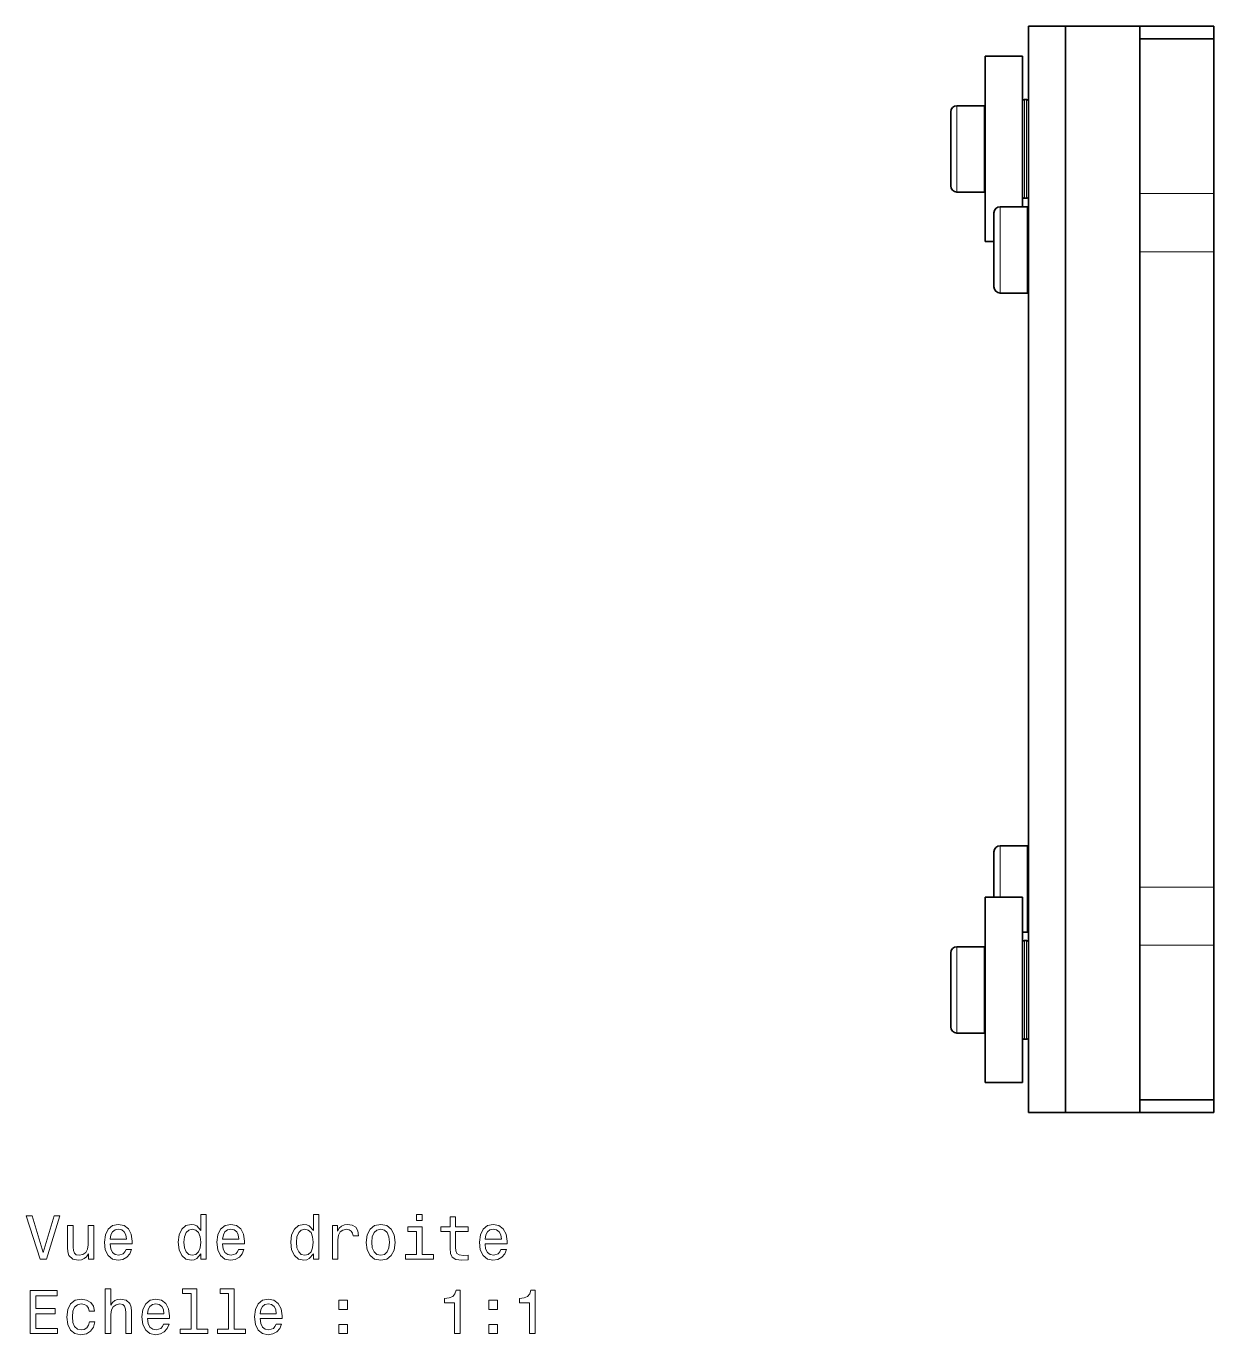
# Model space of a CAD drawing. Extents: x 305 to 976, y 16 to 672.
# Drawn here: x 304.9 to 401.1, y 358.5 to 464.5 of the extents above; entities that cross this region are included whole.
import ezdxf

# ---------------------------------------------------------------- set-up
doc = ezdxf.new("R2010")
doc.units = 0

msp = doc.modelspace()

# ---------------------------------------------------------------- linework, layer by layer
at = {"color": 7, "lineweight": 35}
for p, q in [((386.08, 464.5), (386.08, 420.5)), ((389.08, 464.5), (389.08, 420.5)), ((389.08, 464.5), (389.08, 420.5)), ((395.08, 464.5), (395.08, 420.5)), ((395.08, 446.23), (395.08, 420.5)), ((401.08, 446.23), (401.08, 420.5)), ((386.08, 442.98), (386.08, 397.2)), ((386.08, 420.5), (386.08, 376.5)), ((389.08, 420.5), (389.08, 376.5)), ((389.08, 420.5), (389.08, 376.5)), ((395.08, 420.5), (395.08, 394.77)), ((395.08, 420.5), (395.08, 376.5)), ((401.08, 420.5), (401.08, 394.77))]:
    msp.add_line(p, q, dxfattribs=at)
at = {"color": 7, "lineweight": 35, "ltscale": 0.075}
for p, q in [((389.08, 464.5), (386.08, 464.5)), ((385.58, 462.06), (382.58, 462.06)), ((385.58, 393.94), (382.58, 393.94)), ((385.58, 378.94), (382.58, 378.94)), ((389.08, 376.5), (386.08, 376.5))]:
    msp.add_line(p, q, dxfattribs=at)
at = {"color": 7, "lineweight": 35, "ltscale": 0.15}
for p, q in [((395.08, 464.5), (389.08, 464.5)), ((401.08, 464.5), (395.08, 464.5)), ((395.08, 463.47), (401.08, 463.47)), ((395.08, 377.53), (401.08, 377.53)), ((395.08, 376.5), (389.08, 376.5)), ((401.08, 376.5), (395.08, 376.5))]:
    msp.add_line(p, q, dxfattribs=at)
at = {"color": 7, "lineweight": 35, "ltscale": 0.025702}
for p, q in [((395.08, 464.5), (395.08, 463.47)), ((401.08, 464.5), (401.08, 463.47))]:
    msp.add_line(p, q, dxfattribs=at)
at = {"color": 7, "lineweight": 35, "ltscale": 0.313062}
for p, q in [((395.08, 463.47), (395.08, 450.95)), ((401.08, 450.95), (401.08, 463.47)), ((395.08, 390.05), (395.08, 377.53)), ((401.08, 377.53), (401.08, 390.05))]:
    msp.add_line(p, q, dxfattribs=at)
at = {"color": 7, "lineweight": 35, "ltscale": 0.1875}
for p, q in [((382.58, 462.06), (382.58, 454.56)), ((385.58, 462.06), (385.58, 454.56)), ((382.58, 454.56), (382.58, 447.06)), ((382.58, 393.94), (382.58, 386.44)), ((385.58, 393.94), (385.58, 386.44)), ((382.58, 386.44), (382.58, 378.94)), ((385.58, 386.44), (385.58, 378.94))]:
    msp.add_line(p, q, dxfattribs=at)
at = {"color": 7, "lineweight": 35, "ltscale": 0.125}
for p, q in [((386.08, 454.56), (386.08, 459.56)), ((386.08, 386.44), (386.08, 391.44)), ((386.08, 381.44), (386.08, 386.44))]:
    msp.add_line(p, q, dxfattribs=at)
at = {"color": 7, "lineweight": 13, "ltscale": 0.164288}
for p, q in [((380.28, 458.06), (380.28, 451.49)), ((382.48, 458.06), (382.48, 451.49)), ((383.78, 449.88), (383.78, 443.31)), ((385.98, 449.88), (385.98, 443.31)), ((385.98, 398.12), (385.98, 391.54)), ((380.28, 389.94), (380.28, 383.37)), ((382.48, 389.94), (382.48, 383.37))]:
    msp.add_line(p, q, dxfattribs=at)
at = {"color": 7, "lineweight": 35, "ltscale": 0.055}
for p, q in [((382.48, 458.06), (380.28, 458.06)), ((382.48, 451.06), (380.28, 451.06)), ((385.98, 449.88), (383.78, 449.88)), ((385.98, 442.88), (383.78, 442.88)), ((385.98, 398.12), (383.78, 398.12)), ((382.48, 389.94), (380.28, 389.94)), ((382.48, 382.94), (380.28, 382.94))]:
    msp.add_line(p, q, dxfattribs=at)
at = {"color": 7, "lineweight": 35, "ltscale": 0.159595}
for p, q in [((382.58, 457.96), (382.58, 451.58)), ((386.08, 449.78), (386.08, 443.4))]:
    msp.add_line(p, q, dxfattribs=at)
at = {"color": 7, "lineweight": 13, "ltscale": 0.1}
for p, q in [((385.75, 458.56), (385.75, 454.56)), ((385.91, 458.56), (385.91, 454.56)), ((385.75, 454.56), (385.75, 450.56)), ((385.91, 454.56), (385.91, 450.56)), ((385.75, 390.44), (385.75, 386.44)), ((385.91, 390.44), (385.91, 386.44)), ((385.75, 386.44), (385.75, 382.44)), ((385.91, 386.44), (385.91, 382.44))]:
    msp.add_line(p, q, dxfattribs=at)
at = {"color": 7, "lineweight": 35, "ltscale": 0.003999}
for p, q in [((385.91, 458.56), (385.75, 458.56)), ((385.91, 450.56), (385.75, 450.56)), ((385.91, 390.44), (385.75, 390.44)), ((385.91, 382.44), (385.75, 382.44))]:
    msp.add_line(p, q, dxfattribs=at)
at = {"color": 7, "lineweight": 35, "ltscale": 0.09575}
for p, q in [((386.08, 458.39), (386.08, 454.56)), ((386.08, 454.56), (386.08, 450.73)), ((386.08, 390.27), (386.08, 386.44)), ((386.08, 386.44), (386.08, 382.61))]:
    msp.add_line(p, q, dxfattribs=at)
at = {"color": 7, "lineweight": 35, "ltscale": 0.140819}
for p, q in [((379.78, 457.56), (379.78, 451.93)), ((383.28, 449.38), (383.28, 443.75)), ((379.78, 389.44), (379.78, 383.8))]:
    msp.add_line(p, q, dxfattribs=at)
at = {"color": 7, "lineweight": 35, "ltscale": 0.116955}
msp.add_line((385.58, 454.56), (385.58, 449.88), dxfattribs=at)
at = {"color": 7, "lineweight": 35, "ltscale": 0.119436}
msp.add_line((386.08, 449.79), (386.08, 454.56), dxfattribs=at)
at = {"color": 7, "lineweight": 35, "ltscale": 0.009181}
for p, q in [((379.78, 451.93), (379.78, 451.56)), ((383.28, 443.75), (383.28, 443.38)), ((379.78, 383.8), (379.78, 383.44))]:
    msp.add_line(p, q, dxfattribs=at)
at = {"color": 7, "lineweight": 35, "ltscale": 0.010406}
for p, q in [((382.58, 451.58), (382.58, 451.16)), ((382.58, 383.45), (382.58, 383.04))]:
    msp.add_line(p, q, dxfattribs=at)
at = {"color": 7, "lineweight": 13, "ltscale": 0.010712}
for p, q in [((380.28, 451.49), (380.28, 451.06)), ((382.48, 451.49), (382.48, 451.06)), ((383.78, 443.31), (383.78, 442.88)), ((385.98, 443.31), (385.98, 442.88)), ((385.98, 391.54), (385.98, 391.12)), ((380.28, 383.37), (380.28, 382.94)), ((382.48, 383.37), (382.48, 382.94))]:
    msp.add_line(p, q, dxfattribs=at)
at = {"color": 7, "lineweight": 35, "ltscale": 0.117937}
for p, q in [((395.08, 450.95), (395.08, 446.23)), ((401.08, 450.95), (401.08, 446.23)), ((395.08, 394.77), (395.08, 390.05)), ((401.08, 394.77), (401.08, 390.05))]:
    msp.add_line(p, q, dxfattribs=at)
at = {"color": 7, "lineweight": 13, "ltscale": 0.15}
for p, q in [((401.08, 450.95), (395.08, 450.95)), ((401.08, 446.23), (395.08, 446.23)), ((401.08, 394.77), (395.08, 394.77)), ((401.08, 390.05), (395.08, 390.05))]:
    msp.add_line(p, q, dxfattribs=at)
at = {"color": 7, "lineweight": 35, "ltscale": 0.0175}
msp.add_line((383.28, 447.06), (382.58, 447.06), dxfattribs=at)
at = {"color": 7, "lineweight": 35, "ltscale": 0.010405}
msp.add_line((386.08, 443.4), (386.08, 442.98), dxfattribs=at)
at = {"color": 7, "lineweight": 35, "ltscale": 0.091955}
msp.add_line((383.28, 397.62), (383.28, 393.94), dxfattribs=at)
at = {"color": 7, "lineweight": 13, "ltscale": 0.104455}
msp.add_line((383.78, 398.12), (383.78, 393.94), dxfattribs=at)
at = {"color": 7, "lineweight": 35, "ltscale": 0.159594}
for p, q in [((386.08, 398.02), (386.08, 391.63)), ((382.58, 389.84), (382.58, 383.45))]:
    msp.add_line(p, q, dxfattribs=at)
at = {"color": 7, "lineweight": 35, "ltscale": 0.092772}
msp.add_line((386.08, 397.73), (386.08, 394.02), dxfattribs=at)
at = {"color": 7, "lineweight": 35, "ltscale": 0.056019}
msp.add_line((386.08, 394.02), (386.08, 391.78), dxfattribs=at)
at = {"color": 7, "lineweight": 35, "ltscale": 0.007245}
msp.add_line((386.08, 391.78), (386.08, 391.49), dxfattribs=at)
at = {"color": 7, "lineweight": 35, "ltscale": 0.004868}
msp.add_line((386.08, 391.63), (386.08, 391.44), dxfattribs=at)
at = {"color": 7, "lineweight": 35, "ltscale": 0.01}
msp.add_line((385.98, 391.12), (385.58, 391.12), dxfattribs=at)
at = {"color": 7, "lineweight": 13, "ltscale": 4.23208e-05}
msp.add_line((395.08, 384.83), (395.08, 384.82), dxfattribs=at)
at = {"color": 7, "lineweight": 35, "ltscale": 0.000370789}
msp.add_line((386.08, 381.45), (386.08, 381.44), dxfattribs=at)
at = {"color": 7, "lineweight": 35, "ltscale": 0.030038}
msp.add_line((395.08, 377.7), (395.08, 376.5), dxfattribs=at)
at = {"color": 7, "lineweight": 35, "ltscale": 0.025726}
msp.add_line((401.08, 377.53), (401.08, 376.5), dxfattribs=at)
at = {"color": 7, "lineweight": 13}
for points in [[(307.17, 368.15), (306.3, 365.17), (305.39, 368.15), (304.91, 368.15), (306.04, 364.64), (306.55, 364.64), (307.65, 368.15)], [(319.06, 365.06), (319.06, 364.64), (319.5, 364.64), (319.5, 368.26), (319.07, 368.26), (319.07, 366.94), (318.73, 367.32), (318.52, 367.41), (318.28, 367.45), (317.85, 367.35), (317.52, 367.06), (317.31, 366.61), (317.23, 366), (317.31, 365.39), (317.52, 364.93), (317.85, 364.64), (318.28, 364.55), (318.52, 364.58), (318.73, 364.67)], [(328.17, 365.06), (328.17, 364.64), (328.61, 364.64), (328.61, 368.26), (328.17, 368.26), (328.17, 366.94), (327.84, 367.32), (327.63, 367.41), (327.39, 367.45), (326.96, 367.35), (326.63, 367.06), (326.41, 366.61), (326.34, 366), (326.41, 365.39), (326.63, 364.93), (326.96, 364.64), (327.39, 364.55), (327.63, 364.58), (327.84, 364.67)], [(336.98, 368.26), (336.51, 368.26), (336.51, 367.76), (336.98, 367.76)], [(339.24, 366.88), (339.24, 365.53), (339.27, 365.09), (339.41, 364.78), (339.7, 364.61), (340.18, 364.55), (340.7, 364.57), (340.7, 364.96), (340.32, 364.93), (339.97, 364.97), (339.78, 365.09), (339.7, 365.3), (339.69, 365.6), (339.69, 366.88), (340.7, 366.88), (340.7, 367.26), (339.69, 367.26), (339.69, 368.05), (339.24, 368.05), (339.24, 367.26), (338.48, 367.26), (338.48, 366.88)], [(310.38, 367.35), (309.93, 367.35), (309.93, 365.79), (309.88, 365.43), (309.74, 365.16), (309.51, 365), (309.21, 364.95), (308.97, 364.99), (308.82, 365.11), (308.74, 365.32), (308.72, 365.61), (308.72, 367.35), (308.27, 367.35), (308.27, 365.57), (308.29, 365.21), (308.38, 364.92), (308.68, 364.64), (309.15, 364.55), (309.4, 364.58), (309.61, 364.67), (309.8, 364.83), (309.95, 365.06), (309.95, 364.64), (310.38, 364.64)], [(311.71, 365.87), (313.49, 365.87), (313.49, 366.08), (313.41, 366.66), (313.19, 367.09), (312.84, 367.35), (312.37, 367.45), (311.91, 367.35), (311.56, 367.06), (311.33, 366.61), (311.25, 366), (311.32, 365.38), (311.55, 364.93), (311.9, 364.64), (312.35, 364.55), (312.75, 364.61), (313.07, 364.78), (313.31, 365.06), (313.44, 365.42), (313, 365.42), (312.91, 365.22), (312.78, 365.07), (312.41, 364.95), (312.12, 365), (311.9, 365.18), (311.76, 365.47), (311.71, 365.85)], [(311.71, 366.24), (311.77, 366.59), (311.9, 366.85), (312.11, 367), (312.38, 367.06), (312.65, 367), (312.86, 366.85), (312.98, 366.59), (313.03, 366.24)], [(318.36, 367.05), (318.65, 366.98), (318.87, 366.78), (319, 366.45), (319.06, 366), (319, 365.54), (318.87, 365.21), (318.65, 365.01), (318.36, 364.95), (318.08, 365.01), (317.87, 365.21), (317.73, 365.55), (317.68, 366), (317.73, 366.45), (317.87, 366.78), (318.08, 366.98)], [(320.82, 365.87), (322.6, 365.87), (322.6, 366.08), (322.52, 366.66), (322.3, 367.09), (321.95, 367.35), (321.48, 367.45), (321.02, 367.35), (320.66, 367.06), (320.44, 366.61), (320.36, 366), (320.43, 365.38), (320.66, 364.93), (321.01, 364.64), (321.46, 364.55), (321.85, 364.61), (322.18, 364.78), (322.41, 365.06), (322.55, 365.42), (322.11, 365.42), (322.02, 365.22), (321.89, 365.07), (321.52, 364.95), (321.23, 365), (321.01, 365.18), (320.87, 365.47), (320.82, 365.85)], [(320.82, 366.24), (320.88, 366.59), (321.01, 366.85), (321.22, 367), (321.49, 367.06), (321.76, 367), (321.97, 366.85), (322.09, 366.59), (322.14, 366.24)], [(327.47, 367.05), (327.76, 366.98), (327.98, 366.78), (328.11, 366.45), (328.16, 366), (328.11, 365.54), (327.98, 365.21), (327.76, 365.01), (327.47, 364.95), (327.19, 365.01), (326.98, 365.21), (326.84, 365.55), (326.79, 366), (326.84, 366.45), (326.98, 366.78), (327.19, 366.98)], [(329.71, 364.64), (330.15, 364.64), (330.15, 366.19), (330.2, 366.56), (330.33, 366.83), (330.55, 366.99), (330.85, 367.05), (331.07, 367.01), (331.24, 366.91), (331.34, 366.74), (331.38, 366.51), (331.82, 366.51), (331.76, 366.92), (331.6, 367.21), (331.32, 367.39), (330.94, 367.45), (330.68, 367.41), (330.46, 367.31), (330.27, 367.13), (330.11, 366.9), (330.11, 367.35), (329.71, 367.35)], [(332.45, 365.99), (332.53, 365.38), (332.76, 364.93), (333.13, 364.64), (333.62, 364.55), (334.11, 364.64), (334.48, 364.92), (334.71, 365.37), (334.8, 365.99), (334.71, 366.61), (334.48, 367.07), (334.11, 367.35), (333.62, 367.45), (333.13, 367.35), (332.76, 367.06), (332.53, 366.61)], [(332.9, 366), (332.94, 366.45), (333.09, 366.78), (333.31, 366.98), (333.62, 367.05), (333.92, 366.98), (334.15, 366.79), (334.29, 366.45), (334.34, 366), (334.29, 365.54), (334.15, 365.21), (333.92, 365.01), (333.62, 364.94), (333.31, 365.01), (333.09, 365.21), (332.94, 365.54)], [(336.97, 365.02), (336.97, 367.26), (335.83, 367.26), (335.83, 366.88), (336.53, 366.88), (336.53, 365.02), (335.62, 365.02), (335.62, 364.64), (337.89, 364.64), (337.89, 365.02)], [(342.07, 365.87), (343.85, 365.87), (343.85, 366.08), (343.77, 366.66), (343.55, 367.09), (343.2, 367.35), (342.73, 367.45), (342.27, 367.35), (341.92, 367.06), (341.69, 366.61), (341.61, 366), (341.68, 365.38), (341.91, 364.93), (342.26, 364.64), (342.71, 364.55), (343.11, 364.61), (343.43, 364.78), (343.67, 365.06), (343.8, 365.42), (343.36, 365.42), (343.27, 365.22), (343.14, 365.07), (342.77, 364.95), (342.48, 365), (342.26, 365.18), (342.12, 365.47), (342.07, 365.85)], [(342.07, 366.24), (342.13, 366.59), (342.26, 366.85), (342.47, 367), (342.74, 367.06), (343.01, 367), (343.22, 366.85), (343.34, 366.59), (343.39, 366.24)], [(305.24, 358.6), (307.46, 358.6), (307.46, 359.02), (305.7, 359.02), (305.7, 360.21), (307.26, 360.21), (307.26, 360.62), (305.7, 360.62), (305.7, 361.67), (307.42, 361.67), (307.42, 362.1), (305.24, 362.1)], [(311.32, 358.6), (311.77, 358.6), (311.77, 360.16), (311.81, 360.52), (311.96, 360.78), (312.19, 360.94), (312.49, 361), (312.73, 360.95), (312.88, 360.82), (312.96, 360.59), (312.98, 360.29), (312.98, 358.6), (313.43, 358.6), (313.43, 360.38), (313.41, 360.73), (313.32, 361.03), (313.02, 361.3), (312.55, 361.4), (312.3, 361.37), (312.09, 361.27), (311.9, 361.12), (311.77, 360.91), (311.77, 362.22), (311.32, 362.22)], [(318.28, 361.84), (318.28, 358.97), (317.37, 358.97), (317.37, 358.6), (319.63, 358.6), (319.63, 358.97), (318.72, 358.97), (318.72, 362.22), (317.58, 362.22), (317.58, 361.84)], [(321.31, 361.84), (321.31, 358.97), (320.4, 358.97), (320.4, 358.6), (322.67, 358.6), (322.67, 358.97), (321.76, 358.97), (321.76, 362.22), (320.62, 362.22), (320.62, 361.84)], [(339.6, 358.6), (340.06, 358.6), (340.06, 362.12), (339.72, 362.12), (339.63, 361.81), (339.45, 361.61), (339.17, 361.49), (338.78, 361.45), (338.78, 361.09), (339.6, 361.09)], [(345.67, 358.6), (346.13, 358.6), (346.13, 362.12), (345.79, 362.12), (345.7, 361.81), (345.52, 361.61), (345.24, 361.49), (344.86, 361.45), (344.86, 361.09), (345.67, 361.09)], [(310.01, 360.41), (310.45, 360.41), (310.36, 360.81), (310.14, 361.13), (309.81, 361.32), (309.37, 361.4), (308.88, 361.3), (308.51, 361.02), (308.28, 360.56), (308.2, 359.94), (308.28, 359.33), (308.5, 358.88), (308.86, 358.6), (309.35, 358.5), (309.79, 358.58), (310.12, 358.79), (310.36, 359.12), (310.46, 359.56), (310.03, 359.56), (309.96, 359.28), (309.82, 359.07), (309.61, 358.94), (309.37, 358.9), (309.06, 358.96), (308.84, 359.17), (308.7, 359.49), (308.66, 359.96), (308.7, 360.41), (308.84, 360.74), (309.07, 360.94), (309.37, 361.01), (309.63, 360.97), (309.83, 360.85), (309.96, 360.66)], [(314.75, 359.82), (316.52, 359.82), (316.53, 360.03), (316.45, 360.61), (316.23, 361.04), (315.87, 361.3), (315.4, 361.4), (314.95, 361.3), (314.59, 361.02), (314.37, 360.56), (314.28, 359.95), (314.36, 359.33), (314.59, 358.88), (314.93, 358.6), (315.39, 358.5), (315.78, 358.57), (316.1, 358.74), (316.34, 359.01), (316.48, 359.37), (316.04, 359.37), (315.95, 359.17), (315.82, 359.02), (315.44, 358.9), (315.16, 358.95), (314.94, 359.13), (314.8, 359.42), (314.75, 359.81)], [(314.75, 360.2), (314.8, 360.54), (314.94, 360.8), (315.15, 360.96), (315.42, 361.01), (315.69, 360.96), (315.89, 360.8), (316.02, 360.54), (316.06, 360.2)], [(323.86, 359.82), (325.63, 359.82), (325.64, 360.03), (325.56, 360.61), (325.33, 361.04), (324.98, 361.3), (324.51, 361.4), (324.05, 361.3), (323.7, 361.02), (323.47, 360.56), (323.39, 359.95), (323.47, 359.33), (323.7, 358.88), (324.04, 358.6), (324.5, 358.5), (324.89, 358.57), (325.21, 358.74), (325.45, 359.01), (325.59, 359.37), (325.15, 359.37), (325.06, 359.17), (324.93, 359.02), (324.55, 358.9), (324.26, 358.95), (324.05, 359.13), (323.91, 359.42), (323.86, 359.81)], [(323.86, 360.2), (323.91, 360.54), (324.05, 360.8), (324.25, 360.96), (324.53, 361.01), (324.79, 360.96), (325, 360.8), (325.13, 360.54), (325.17, 360.2)], [(330.24, 360.55), (330.93, 360.55), (330.93, 361.3), (330.24, 361.3)], [(342.38, 360.55), (343.08, 360.55), (343.08, 361.3), (342.38, 361.3)], [(330.24, 358.6), (330.93, 358.6), (330.93, 359.35), (330.24, 359.35)], [(342.38, 358.6), (343.08, 358.6), (343.08, 359.35), (342.38, 359.35)]]:
    msp.add_lwpolyline(points, close=True, dxfattribs=at)
at = {"color": 7, "lineweight": 35}
for centre, radius, start, end in [((380.28, 457.56), 0.5, 90, 180), ((382.48, 457.96), 0.1, 0.0336, 89.9664), ((385.75, 458.39), 0.17, 90.0336, 179.9664), ((385.91, 458.39), 0.17, 0.0336, 89.9664), ((380.28, 451.56), 0.5, 180, 270), ((382.48, 451.16), 0.1, 270.0336, 359.9664), ((385.75, 450.73), 0.17, 180.0336, 269.9664), ((385.91, 450.73), 0.17, 270.0336, 359.9664), ((383.78, 449.38), 0.5, 90, 180), ((385.98, 449.78), 0.1, 0.0336, 89.9664), ((383.78, 443.38), 0.5, 180, 270), ((385.98, 442.98), 0.1, 270.0336, 359.9664), ((383.78, 397.62), 0.5, 90, 180), ((385.98, 398.02), 0.1, 0.0336, 89.9664), ((385.98, 391.22), 0.1, 270.0336, 359.9664), ((385.75, 390.27), 0.17, 90.0336, 179.9664), ((385.91, 390.27), 0.17, 0.0336, 89.9664), ((380.28, 389.44), 0.5, 90, 180), ((382.48, 389.84), 0.1, 0.0336, 89.9664), ((380.28, 383.44), 0.5, 180, 270), ((382.48, 383.04), 0.1, 270.0336, 359.9664), ((385.75, 382.61), 0.17, 180.0336, 269.9664), ((385.91, 382.61), 0.17, 270.0336, 359.9664)]:
    msp.add_arc(centre, radius, start, end, dxfattribs=at)

doc.saveas('drawing.dxf')
